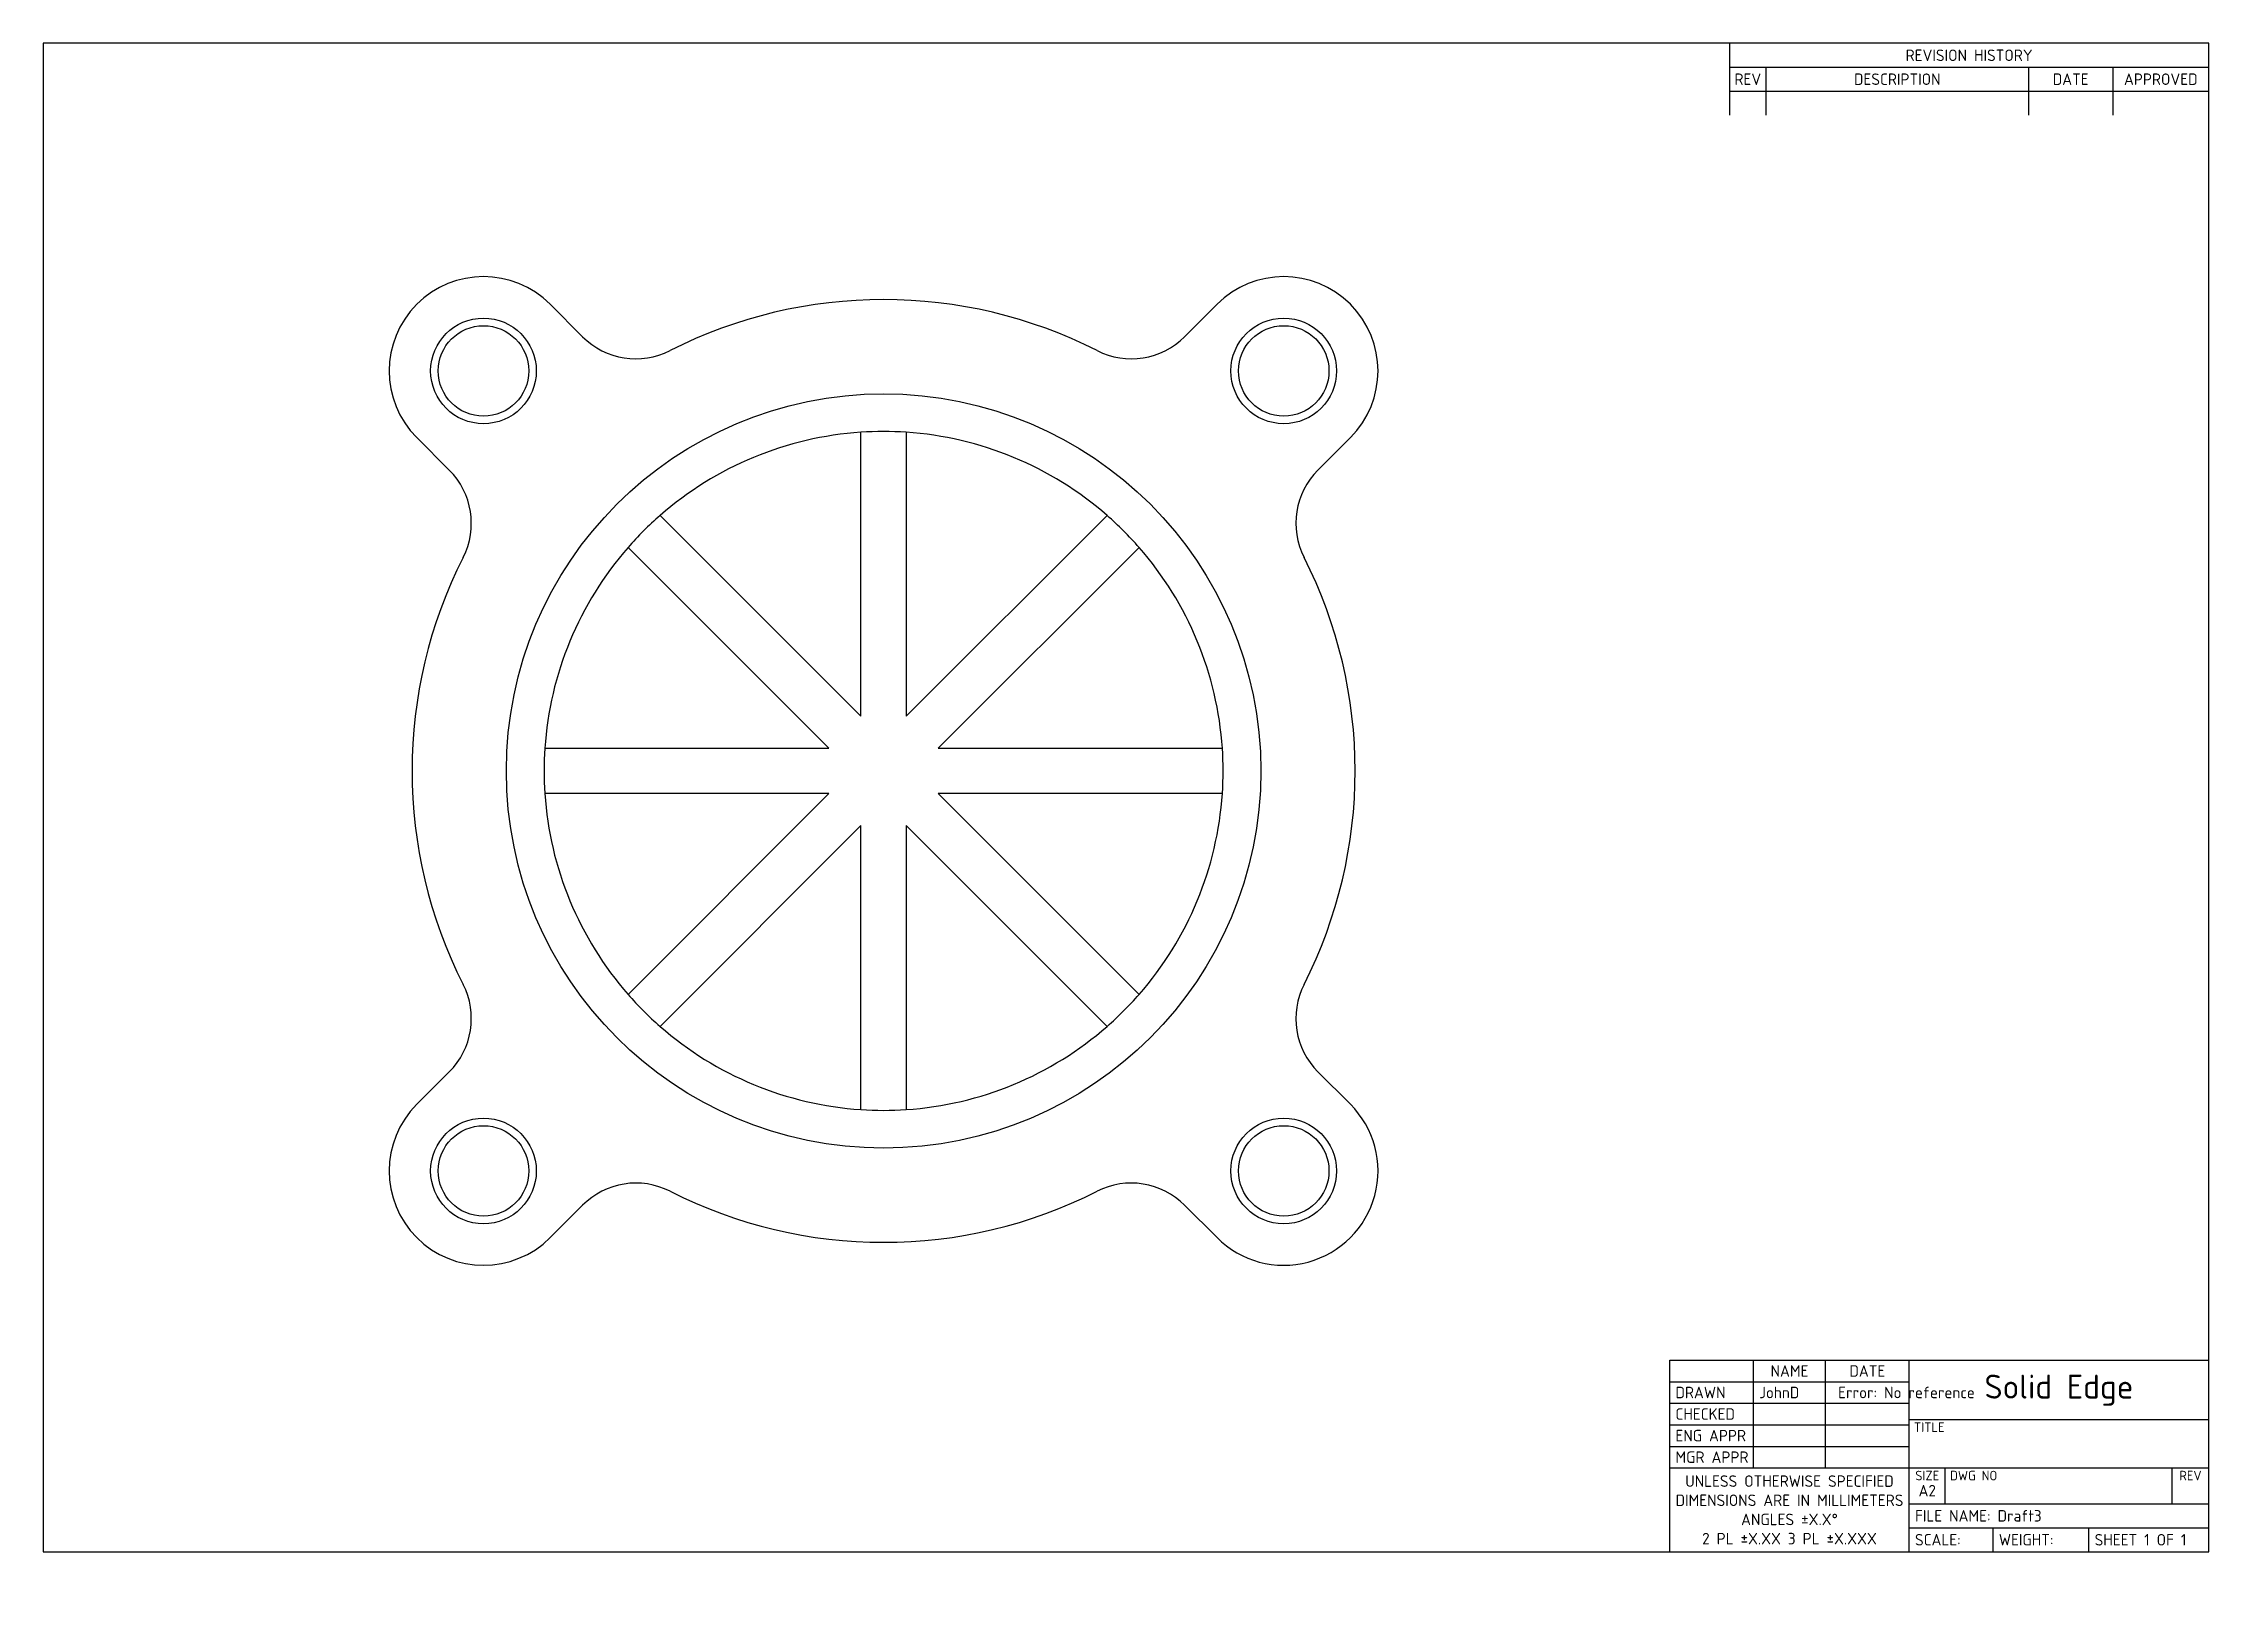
# Model space of a CAD drawing. Header units: millimetres. Extents: x 10 to 584, y -5 to 410.
import ezdxf
from ezdxf.entities.mleader import LeaderData, LeaderLine
from ezdxf.math import Vec2, Vec3

# ---------------------------------------------------------------- set-up
doc = ezdxf.new("R2010")
doc.units = ezdxf.units.MM
doc.layers.add('Default', color=7, linetype='Continuous')
doc.layers.add('DV1_Default', color=7, linetype='Continuous')

# ---------------------------------------------------------------- blocks, each defined once
blk = doc.blocks.new('SE')
at = {"layer": 'DV1_Default', "color": 7, "linetype": 'Continuous'}
for p, q in [((144.36, 340.79), (152.95, 332.2)), ((321.13, 340.79), (312.53, 332.2)), ((109, 305.44), (117.6, 296.84)), ((226.74, 231.54), (226.74, 306.85)), ((238.74, 306.85), (238.74, 231.54)), ((356.49, 305.44), (347.89, 296.84)), ((173.49, 284.79), (226.74, 231.54)), ((238.74, 231.54), (292, 284.79)), ((218.26, 223.05), (165, 276.31)), ((300.48, 276.31), (247.23, 223.05)), ((142.94, 223.05), (218.26, 223.05)), ((247.23, 223.05), (322.54, 223.05)), ((218.26, 211.05), (142.94, 211.05)), ((165, 157.8), (218.26, 211.05)), ((247.23, 211.05), (300.48, 157.8)), ((322.54, 211.05), (247.23, 211.05)), ((226.74, 202.57), (173.49, 149.31)), ((226.74, 127.25), (226.74, 202.57)), ((238.74, 202.57), (238.74, 127.25)), ((292, 149.31), (238.74, 202.57)), ((109, 128.66), (117.6, 137.26)), ((356.49, 128.66), (347.89, 137.26)), ((144.36, 93.31), (152.95, 101.91)), ((321.13, 93.31), (312.53, 101.91))]:
    blk.add_line(p, q, dxfattribs=at)
for centre, radius in [((126.68, 323.12), 14), ((126.68, 323.12), 12), ((338.81, 323.12), 14), ((338.81, 323.12), 12), ((232.74, 217.05), 100), ((126.68, 110.98), 14), ((126.68, 110.98), 12), ((338.81, 110.98), 14), ((338.81, 110.98), 12)]:
    blk.add_circle(centre, radius, dxfattribs=at)
for centre, radius, start, end in [((126.68, 323.12), 25, 45, 225), ((338.81, 323.12), 25, 315, 135), ((232.74, 217.05), 125, 63.08001, 116.91999), ((167.1, 346.34), 20, 225, 296.91999), ((298.39, 346.34), 20, 243.08001, 315), ((232.74, 217.05), 90, 93.82255, 131.17745), ((232.74, 217.05), 90, 86.17745, 93.82255), ((232.74, 217.05), 90, 48.82255, 86.17745), ((103.46, 282.7), 20, 333.08001, 45), ((362.03, 282.7), 20, 135, 206.91999), ((232.74, 217.05), 90, 131.17745, 138.82255), ((232.74, 217.05), 90, 41.17745, 48.82255), ((232.74, 217.05), 90, 138.82255, 176.17745), ((232.74, 217.05), 90, 3.82255, 41.17745), ((232.74, 217.05), 125, 153.08001, 206.91999), ((232.74, 217.05), 125, 333.08001, 26.91999), ((232.74, 217.05), 90, 176.17745, 183.82255), ((232.74, 217.05), 90, 356.17745, 3.82255), ((232.74, 217.05), 90, 183.82255, 221.17745), ((232.74, 217.05), 90, 318.82255, 356.17745), ((103.46, 151.4), 20, 315, 26.91999), ((232.74, 217.05), 90, 221.17745, 228.82255), ((232.74, 217.05), 90, 311.17745, 318.82255), ((362.03, 151.4), 20, 153.08001, 225), ((232.74, 217.05), 90, 228.82255, 266.17745), ((232.74, 217.05), 90, 273.82255, 311.17745), ((126.68, 110.98), 25, 135, 315), ((232.74, 217.05), 90, 266.17745, 273.82255), ((338.81, 110.98), 25, 225, 45), ((167.1, 87.76), 20, 63.08001, 135), ((232.74, 217.05), 125, 243.08001, 296.91999), ((298.39, 87.76), 20, 45, 116.91999)]:
    blk.add_arc(centre, radius, start, end, dxfattribs=at)
blk = doc.blocks.new('_DOT')
at = {"color": 0}
blk.add_line((0, 0), (-1, 0), dxfattribs=at)
at = {"color": 0, "const_width": 0.333}
blk.add_lwpolyline([(-0.1665, 0, 1), (0.1665, 0, 1)], format="xyb", close=True, dxfattribs=at)

msp = doc.modelspace()

# ---------------------------------------------------------------- linework, layer by layer
at = {"layer": 'Default', "color": 7, "linetype": 'Continuous'}
for p, q in [((584, 410), (10, 410)), ((10, 410), (10, 10)), ((457, 410), (457, 390.95)), ((584, 10), (584, 410)), ((457, 403.65), (584, 403.65)), ((466.65, 403.65), (466.65, 390.95)), ((536.25, 403.65), (536.25, 390.95)), ((558.6, 403.65), (558.6, 390.95)), ((457, 397.3), (584, 397.3)), ((441.12, 10), (441.12, 60.8)), ((441.12, 60.8), (584, 60.8)), ((463.35, 32.23), (463.35, 60.8)), ((482.4, 32.23), (482.4, 60.8)), ((504.62, 10), (504.62, 60.8)), ((441.12, 55.09), (504.62, 55.09)), ((441.12, 49.37), (504.62, 49.37)), ((441.12, 43.66), (504.62, 43.66)), ((504.62, 45.05), (584, 45.05)), ((441.12, 37.94), (504.62, 37.94)), ((441.12, 32.23), (584, 32.23)), ((514.15, 22.7), (514.15, 32.1)), ((574.35, 22.7), (574.35, 32.1)), ((504.62, 22.7), (584, 22.7)), ((504.62, 16.35), (584, 16.35)), ((526.85, 10), (526.85, 16.35)), ((552.25, 10), (552.25, 16.35)), ((10, 10), (584, 10))]:
    msp.add_line(p, q, dxfattribs=at)

# ---------------------------------------------------------------- block references
at = {"layer": 'Default'}
msp.add_blockref('SE', (0, 0), dxfattribs=at)

# ---------------------------------------------------------------- texts
for s, insert, char_height, width, attachment_point in [('{\\fSolid Edge ISO|b0||i0||c0|p34;\\C7;\\H3.048;\\W1.;REVISION HISTORY}', (520.5, 406.82), 3.048, 127, 5), ('{\\fSolid Edge ISO|b0||i0||c0|p34;\\C7;\\H3.048;\\W1.;REV}', (461.83, 400.48), 3.048, 9.652, 5), ('{\\fSolid Edge ISO|b0||i0||c0|p34;\\C7;\\H3.048;\\W1.;DESCRIPTION}', (501.45, 400.48), 3.048, 69.596, 5), ('{\\fSolid Edge ISO|b0||i0||c0|p34;\\C7;\\H3.048;\\W1.;DATE}', (547.42, 400.48), 3.048, 22.352, 5), ('{\\fSolid Edge ISO|b0||i0||c0|p34;\\C7;\\H3.048;\\W1.;APPROVED}', (571.3, 400.48), 3.048, 25.4, 5), ('{\\fSolid Edge ISO|b0||i0||c0|p34;\\C7;\\H3.048;\\W1.;NAME}', (472.88, 57.94), 3.048, 19.05, 5), ('{\\fSolid Edge ISO|b0||i0||c0|p34;\\C7;\\H3.048;\\W1.;DATE}', (493.51, 57.94), 3.048, 22.225, 5), ('{\\fSolid Edge ISO|b0||i0||c0|p34;\\C7;\\H3.048;\\W1.;DRAWN}', (442.65, 52.23), 3.048, 20.701, 4), ('{\\fSolid Edge ISO|b1||i0||c0|p34;\\C7;\\H6.35;\\W1.;Solid Edge}', (544.31, 52.83), 6.35, 79.375, 5), ('{\\fSolid Edge ISO|b0||i0||c0|p34;\\C7;\\H3.048;\\W1.;CHECKED}', (442.65, 46.51), 3.048, 20.701, 4), ('{\\fSolid Edge ISO|b0||i0||c0|p34;\\C7;\\H3.048;\\W1.;ENG APPR}', (442.65, 40.8), 3.048, 20.701, 4), ('{\\fSolid Edge ISO|b0||i0||c0|p34;\\C7;\\H2.54;\\W1.;TITLE}', (505.89, 44.3), 2.54, 78.105, 1), ('{\\fSolid Edge ISO|b0||i0||c0|p34;\\C7;\\H3.048;\\W1.;MGR APPR}', (442.65, 35.08), 3.048, 20.701, 4), ('{\\fSolid Edge ISO|b0||i0||c0|p34;\\C7;\\H3.048;\\W1.;UNLESS OTHERWISE SPECIFIED\\P}{\\fSolid Edge ISO|b0||i0||c0|p34;\\C7;\\H3.048;\\W1.;DIMENSIONS ARE IN MILLIMETERS\\P}{\\fSolid Edge ISO|b0||i0||c0|p34;\\C7;\\H3.048;\\W1.;ANGLES ±X.X°\\P}{\\fSolid Edge ISO|b0||i0||c0|p34;\\C7;\\H3.048;\\W1.;2 PL ±X.XX 3 PL ±X.XXX}', (472.88, 21.11), 3.048, 63.5, 5), ('{\\fSolid Edge ISO|b0||i0||c0|p34;\\C7;\\H2.54;\\W1.;SIZE}', (509.39, 31.47), 2.54, 9.525, 2), ('{\\fSolid Edge ISO|b0||i0||c0|p34;\\C7;\\H2.54;\\W1.;DWG NO}', (515.42, 31.47), 2.54, 58.928, 1), ('{\\fSolid Edge ISO|b0||i0||c0|p34;\\C7;\\H2.54;\\W1.;REV}', (579.17, 31.47), 2.54, 9.652, 2), ('{\\fSolid Edge ISO|b1||i0||c0|p34;\\C7;\\H3.048;\\W1.;A2}', (509.39, 26.19), 3.048, 9.525, 5), ('{\\fSolid Edge ISO|b0||i0||c0|p34;\\C7;\\H3.048;\\W1.;SCALE:}', (506.15, 13.18), 3.048, 20.701, 4), ('{\\fSolid Edge ISO|b0||i0||c0|p34;\\C7;\\H3.048;\\W1.;WEIGHT:}', (528.37, 13.18), 3.048, 23.876, 4)]:
    msp.add_mtext(s, dxfattribs=dict(at, insert=insert, char_height=char_height, width=width, attachment_point=attachment_point))

# ---------------------------------------------------------------- leaders
at = {"layer": 'Default', "color": 7, "linetype": 'Continuous'}
ml = msp.add_multileader_mtext('Standard', dxfattribs=at)
ml.set_content('{\\pxsm0.9;\\fSolid Edge ISO|b0||i0||c0|p34;\\W1.;JohnD\\P}', color=256)
ml.set_leader_properties()
ml.set_arrow_properties(name='DOT')
ml.build(insert=Vec2(0, 0))
ml.multileader.update_dxf_attribs({"leader_type": 0, "dogleg_length": 0, "arrow_head_size": 3.05})
ctx = ml.context
ctx.base_point, ctx.char_height, ctx.arrow_head_size, ctx.landing_gap_size = Vec3(462.87, 52.22), 3.048, 3.05, 1.07
ctx.mtext.insert = Vec3(464.87, 53.75)
ml = msp.add_multileader_mtext('Standard', dxfattribs=at)
ml.set_content('{\\pxsm0.9;\\fSolid Edge ISO|b0||i0||c0|p34;\\W1.; Error: No reference\\P}', color=256)
ml.set_leader_properties()
ml.set_arrow_properties(name='DOT')
ml.build(insert=Vec2(0, 0))
ml.multileader.update_dxf_attribs({"leader_type": 0, "dogleg_length": 0, "arrow_head_size": 3.05})
ctx = ml.context
ctx.base_point, ctx.char_height, ctx.arrow_head_size, ctx.landing_gap_size = Vec3(481.92, 52.22), 3.048, 3.05, 1.07
ctx.mtext.insert = Vec3(483.92, 53.75)
ml = msp.add_multileader_mtext('Standard', dxfattribs=at)
ml.set_content('{\\pxsm0.9;\\fSolid Edge ISO|b0||i0||c0|p34;\\W1.;FILE NAME: Draft3\\P}', color=256)
ml.set_leader_properties()
ml.set_arrow_properties(name='DOT')
ml.build(insert=Vec2(0, 0))
ml.multileader.update_dxf_attribs({"leader_type": 0, "dogleg_length": 0, "arrow_head_size": 3.05})
ctx = ml.context
ctx.base_point, ctx.char_height, ctx.arrow_head_size, ctx.landing_gap_size = Vec3(504.15, 19.52), 3.048, 3.05, 1.07
ctx.mtext.insert = Vec3(506.15, 21.05)
ml = msp.add_multileader_mtext('Standard', dxfattribs=at)
ml.set_content('{\\pxsm0.9;\\fSolid Edge ISO|b0||i0||c0|p34;\\W1.;SHEET 1 OF 1\\P}', color=256)
ml.set_leader_properties()
ml.set_arrow_properties(name='DOT')
ml.build(insert=Vec2(0, 0))
ml.multileader.update_dxf_attribs({"leader_type": 0, "dogleg_length": 0, "arrow_head_size": 3.05})
ctx = ml.context
ctx.base_point, ctx.char_height, ctx.arrow_head_size, ctx.landing_gap_size = Vec3(551.77, 13.16), 3.048, 3.05, 1.07
ctx.mtext.insert = Vec3(553.77, 14.7)

doc.saveas('drawing.dxf')
